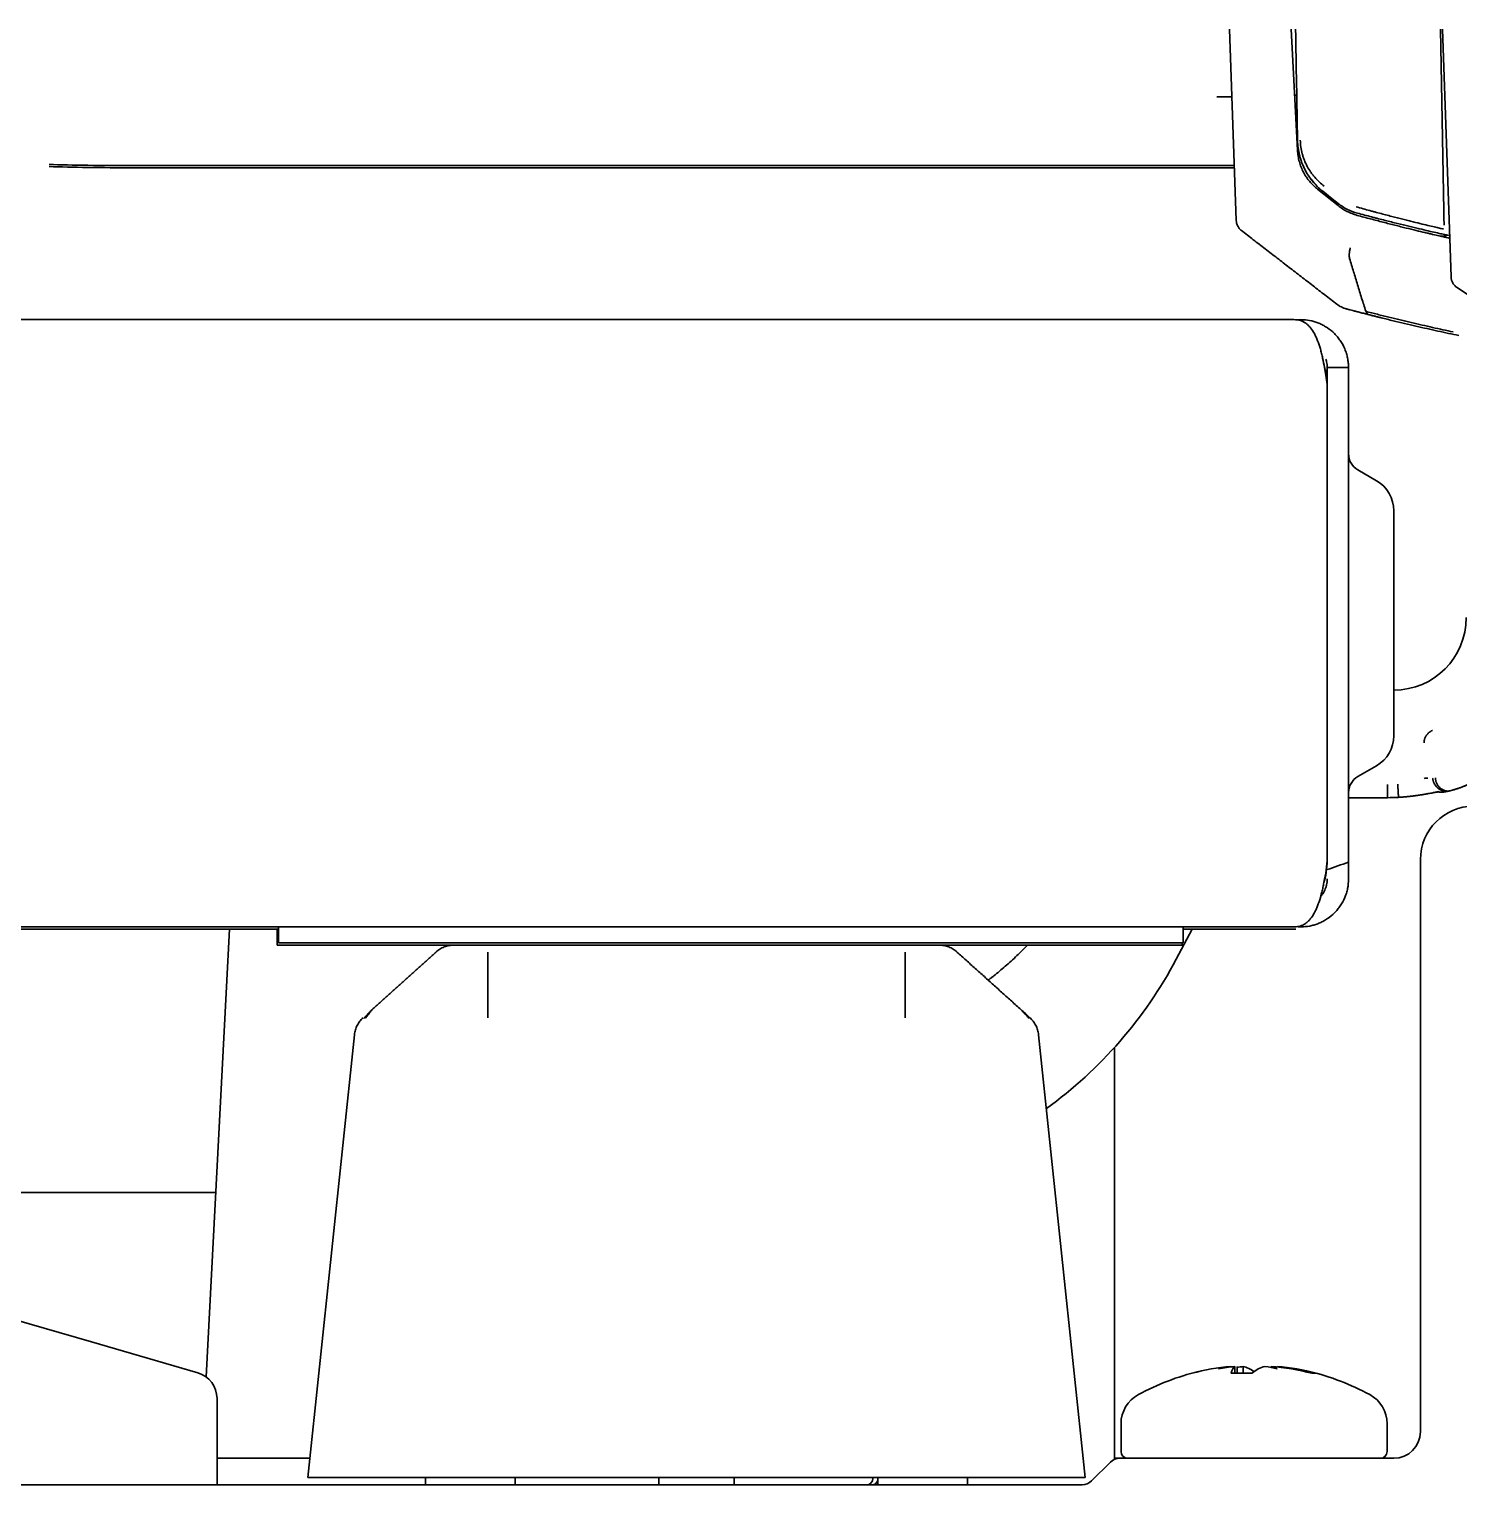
# Model space of a CAD drawing. Header units: inches. Extents: x 786 to 5755, y -850 to 3635.
# Drawn here: x 4152.6 to 4206.3, y -98.1 to -43.4 of the extents above; entities that cross this region are included whole.
import ezdxf

# ---------------------------------------------------------------- set-up
doc = ezdxf.new("R2010")
doc.units = ezdxf.units.IN
doc.layers.add('1', color=7, linetype='Continuous', true_color=0xffffff)
doc.layers.add('4', color=7, linetype='Continuous', true_color=0xffffff)

msp = doc.modelspace()

# ---------------------------------------------------------------- linework, layer by layer
at = {"layer": '1', "color": 7, "linetype": 'Continuous', "lineweight": 35}
for p, q in [((4197.969, -50.577), (4197.718, -43.389)), ((4200.031, -43.389), (4200.27, -47.942)), ((4205.769, -50.216), (4205.65, -43.389)), ((4206.043, -52.701), (4205.718, -43.389)), ((4197.896, -48.518), (4156.547, -48.518)), ((4197.899, -48.599), (4156.547, -48.599)), ((4201.796, -50.02), (4201.02, -49.401)), ((4201.572, -49.76), (4201.219, -49.48)), ((4201.796, -49.938), (4201.572, -49.76)), ((4200.14, -54.306), (3454.899, -54.306)), ((4200.218, -54.309), (4200.14, -54.306)), ((4200.2, -54.313), (4200.3, -54.308)), ((4201.177, -55.592), (4201.177, -55.573)), ((4201.319, -56.218), (4201.39, -56.208)), ((4201.39, -56.738), (4201.39, -56.106)), ((4201.39, -56.106), (4202.19, -56.106)), ((4202.19, -57.013), (4202.19, -56.106)), ((4201.39, -74.415), (4201.39, -56.738)), ((4202.19, -74.689), (4202.19, -57.013)), ((4203.24, -60.358), (4202.54, -59.954)), ((4203.89, -61.484), (4203.89, -69.943)), ((4202.54, -71.473), (4203.24, -71.069)), ((4202.19, -72.267), (4203.658, -72.267)), ((4204.89, -96.089), (4204.89, -74.589)), ((4202.19, -75.406), (4202.19, -75.321)), ((3508.163, -77.121), (4200.206, -77.121)), ((4161.98, -77.724), (4161.98, -77.121)), ((4195.98, -77.121), (4195.98, -77.724)), ((3508.174, -77.206), (4161.978, -77.206)), ((4159.261, -94.029), (4160.142, -77.207)), ((4161.94, -77.809), (4161.94, -77.206)), ((4195.973, -77.206), (4200.206, -77.206)), ((4164.94, -77.809), (4161.94, -77.809)), ((4164.98, -77.724), (4161.98, -77.724)), ((4164.94, -77.809), (4192.94, -77.809)), ((4164.98, -77.724), (4192.98, -77.724)), ((4195.94, -77.809), (4192.94, -77.809)), ((4195.98, -77.724), (4192.98, -77.724)), ((4195.94, -77.724), (4195.94, -77.809)), ((4163.088, -97.809), (4164.836, -81.174)), ((4190.544, -81.174), (4192.292, -97.809)), ((4193.39, -81.656), (4193.39, -92.72)), ((4144.556, -89.693), (4154.954, -92.716)), ((4154.954, -92.716), (4158.954, -93.879)), ((4197.764, -93.658), (4197.764, -93.64)), ((4197.913, -93.888), (4197.913, -93.64)), ((4198.003, -93.886), (4198.003, -93.64)), ((4198.233, -93.885), (4198.233, -93.64)), ((4199.276, -93.679), (4199.276, -93.64)), ((4199.367, -93.648), (4199.367, -93.64)), ((4199.516, -93.662), (4199.516, -93.64)), ((4159.674, -94.839), (4159.674, -98.089)), ((4193.39, -95.934), (4193.39, -97.089)), ((4193.64, -95.795), (4193.64, -96.839)), ((4203.64, -96.839), (4203.64, -95.795)), ((4159.674, -97.089), (4162.947, -97.089)), ((4162.947, -97.089), (4162.948, -97.089)), ((4193.243, -97.235), (4192.536, -97.942)), ((4193.39, -97.089), (4193.597, -97.089)), ((4193.39, -97.134), (4193.39, -97.089)), ((4193.597, -97.089), (4203.89, -97.089)), ((4168.06, -97.809), (4163.088, -97.809)), ((4167.506, -97.809), (4167.506, -98.089)), ((4187.319, -97.809), (4168.06, -97.809)), ((4170.874, -98.088), (4170.874, -97.808)), ((4176.275, -97.809), (4176.275, -98.089)), ((4179.105, -98.089), (4179.105, -97.809)), ((4184.32, -97.809), (4184.319, -97.847)), ((4184.506, -97.808), (4184.506, -98.088)), ((4192.292, -97.809), (4187.319, -97.809)), ((4187.874, -98.089), (4187.874, -97.809)), ((4056.304, -98.089), (4192.183, -98.089))]:
    msp.add_line(p, q, dxfattribs=at)
for centre, radius, start, end in [((4202.35, -47.789), 2, 212.3415, 226.4129), ((4205.7, -50.669), 0.5, 257.1047, 292.2188), ((4202.89, -59.348), 0.7, 180, 240), ((4202.59, -61.484), 1.3, 0, 60), ((4203.89, -65.503), 2.722, 270, 0), ((4202.59, -69.943), 1.3, 300, 0), ((4202.89, -72.08), 0.7, 120, 180), ((4206.89, -74.589), 2, 90, 180), ((4197.39, -74.415), 4, 346.8963, 0), ((4197.39, -74.5), 4, 346.8963, 0), ((4158.674, -94.839), 1, 0, 73.7865), ((4198.64, -102.672), 9.083, 103.2612, 118.6021), ((4198.64, -102.672), 9.083, 61.3979, 76.7388), ((4194.89, -95.795), 1.25, 118.6021, 180), ((4202.39, -95.795), 1.25, 0, 61.3979), ((4203.89, -96.089), 1, 270, 0), ((4193.597, -97.589), 0.5, 90, 135), ((4193.89, -96.839), 0.25, 180, 270), ((4203.39, -96.839), 0.25, 270, 0), ((4184.069, -97.839), 0.25, 270, 358), ((4184.271, -97.839), 0.25, 270, 339.8679), ((4192.183, -97.589), 0.5, 270, 315)]:
    msp.add_arc(centre, radius, start, end, dxfattribs=at)
for centre, major_axis, ratio, start_param, end_param in [((4156.547, -48.361), (4.5, 0), 0.034921, 3.926991, 4.712389), ((4156.547, -48.442), (4.5, 0), 0.034921, 3.926991, 4.712389), ((4205.721, -71.556), (-0.005, -0.5), 0.990267, 6.282644, 6.603447), ((4198.427, -102.672), (0, -9.059), 0.947542, 3.218948, 3.391172), ((4198.759, -102.672), (0, 9.077), 0.933147, 0.100106, 0.173279), ((4198.404, -102.672), (0, -9.077), 0.706253, 3.241699, 3.314872), ((4197.977, -102.672), (0, -9.059), 0.090997, 3.218948, 3.391172), ((4198.164, -102.672), (0, -8.787), 0.978398, 3.096057, 3.187129), ((4198.875, -102.672), (0, 9.077), 0.70796, 0.100106, 0.136032), ((4198.009, -102.672), (0, -9.059), 0.319632, 2.921886, 3.064238), ((4199.271, -102.672), (0, 9.059), 0.319632, 0.077355, 0.249579), ((4198.405, -102.672), (0, -9.077), 0.70796, 2.968314, 3.041486), ((4198.579, -102.672), (0, -9.059), 0.995851, 2.892014, 3.064238), ((4198.95, -102.672), (0, 9.077), 0.359495, 6.109906, 6.183079), ((4198.853, -102.672), (0, 9.059), 0.947542, 6.033606, 6.20583), ((4200.89, -102.672), (0, 8.787), 0.206731, 6.237649, 6.328721)]:
    msp.add_ellipse(centre, major_axis=major_axis, ratio=ratio, start_param=start_param, end_param=end_param, dxfattribs=at)
for points, degree in [([(4200.273, -47.565), (4200.249, -46.173), (4200.224, -44.781), (4200.2, -43.389)], 3), ([(4202.131, -50.236), (4202.071, -50.205), (4201.956, -50.139), (4201.848, -50.061), (4201.796, -50.02)], 3), ([(4205.517, -50.847), (4205.581, -50.862), (4205.687, -50.887), (4205.745, -50.901), (4205.763, -50.905)], 3), ([(4198.163, -50.955), (4201.751, -53.725)], 1), ([(4202.834, -53.99), (4202.228, -52.007)], 1), ([(4209.892, -55.472), (4206.269, -53.102)], 1), ([(4200.3, -54.308), (4200.367, -54.305), (4200.434, -54.305), (4200.501, -54.309)], 3), ([(4201.39, -56.738), (4201.39, -56.645), (4201.39, -56.551), (4201.39, -56.457)], 3), ([(4205.507, -72.052), (4205.612, -72.055), (4205.717, -72.056)], 2), ([(4201.39, -74.97), (4201.656, -74.876), (4201.923, -74.783), (4202.19, -74.689)], 3), ([(4200.501, -77.118), (4200.434, -77.122), (4200.367, -77.123), (4200.3, -77.119)], 3), ([(4165.504, -80.227), (4167.903, -78.067)], 1), ([(4169.849, -80.535), (4169.849, -78.067)], 1), ([(4185.531, -78.067), (4185.531, -80.535)], 1), ([(4187.477, -78.067), (4190.218, -80.535)], 1), ([(4165.504, -80.227), (4165.19, -80.559)], 1), ([(4165.504, -80.227), (4165.251, -80.557)], 1), ([(4190.19, -80.559), (4189.876, -80.227)], 1)]:
    msp.add_open_spline(points, degree=degree, dxfattribs=at)
for points, knots in [([(4201.219, -49.48), (4201.147, -49.423), (4201.08, -49.363), (4200.951, -49.236), (4200.891, -49.169), (4200.805, -49.064), (4200.777, -49.028), (4200.737, -48.973), (4200.724, -48.954), (4200.698, -48.916), (4200.686, -48.897), (4200.624, -48.802), (4200.578, -48.723), (4200.497, -48.559), (4200.46, -48.475), (4200.42, -48.366), (4200.412, -48.344), (4200.397, -48.3), (4200.39, -48.278), (4200.369, -48.211), (4200.357, -48.166), (4200.323, -48.03), (4200.306, -47.939), (4200.282, -47.754), (4200.275, -47.66), (4200.273, -47.565)], [0, 0, 0, 0, 0.125, 0.125, 0.25, 0.25, 0.3125, 0.3125, 0.34375, 0.34375, 0.375, 0.375, 0.5, 0.5, 0.625, 0.625, 0.65625, 0.65625, 0.6875, 0.6875, 0.75, 0.75, 0.875, 0.875, 1, 1, 1, 1]), ([(4200.377, -47.565), (4200.379, -47.652), (4200.386, -47.739), (4200.409, -47.908), (4200.426, -47.992), (4200.459, -48.116), (4200.472, -48.157), (4200.492, -48.217), (4200.499, -48.238), (4200.513, -48.278), (4200.521, -48.298), (4200.56, -48.396), (4200.595, -48.472), (4200.674, -48.618), (4200.718, -48.689), (4200.788, -48.791), (4200.813, -48.825), (4200.864, -48.89), (4200.89, -48.922), (4200.971, -49.015), (4201.028, -49.074), (4201.148, -49.186), (4201.211, -49.238), (4201.278, -49.288)], [0, 0, 0, 0, 0.125, 0.125, 0.25, 0.25, 0.3125, 0.3125, 0.34375, 0.34375, 0.375, 0.375, 0.5, 0.5, 0.625, 0.625, 0.6875, 0.6875, 0.75, 0.75, 0.875, 0.875, 1, 1, 1, 1]), ([(4201.02, -49.401), (4200.967, -49.358), (4200.916, -49.313), (4200.819, -49.218), (4200.773, -49.168), (4200.685, -49.063), (4200.644, -49.008), (4200.586, -48.921), (4200.567, -48.891), (4200.531, -48.831), (4200.514, -48.8), (4200.465, -48.707), (4200.435, -48.643), (4200.383, -48.512), (4200.36, -48.444), (4200.331, -48.34), (4200.322, -48.305), (4200.306, -48.233), (4200.3, -48.197), (4200.282, -48.089), (4200.274, -48.016), (4200.27, -47.942)], [0, 0, 0, 0, 0.125, 0.125, 0.25, 0.25, 0.375, 0.375, 0.4375, 0.4375, 0.5, 0.5, 0.625, 0.625, 0.75, 0.75, 0.8125, 0.8125, 0.875, 0.875, 1, 1, 1, 1]), ([(4202.52, -50.302), (4202.391, -50.268), (4202.266, -50.221), (4202.084, -50.13), (4202.025, -50.096), (4201.937, -50.041), (4201.909, -50.021), (4201.852, -49.981), (4201.824, -49.96), (4201.796, -49.938)], [0, 0, 0, 0, 0.5, 0.5, 0.75, 0.75, 0.875, 0.875, 1, 1, 1, 1]), ([(4202.517, -50.386), (4202.451, -50.368), (4202.386, -50.346), (4202.257, -50.297), (4202.193, -50.268), (4202.131, -50.236)], [0, 0, 0, 0, 0.5, 0.5, 1, 1, 1, 1]), ([(4202.475, -50.065), (4202.65, -50.115), (4202.821, -50.162), (4203.03, -50.219), (4203.071, -50.23), (4203.154, -50.252), (4203.194, -50.263), (4203.316, -50.296), (4203.395, -50.317), (4203.628, -50.379), (4203.927, -50.457), (4204.201, -50.526), (4204.396, -50.576), (4204.46, -50.592), (4204.553, -50.615), (4204.584, -50.622), (4204.644, -50.637), (4204.674, -50.645), (4204.819, -50.68), (4205.034, -50.733), (4205.215, -50.776), (4205.379, -50.815), (4205.452, -50.832), (4205.517, -50.847)], [0, 0, 0, 0, 0.125, 0.125, 0.15625, 0.15625, 0.1875, 0.1875, 0.25, 0.25, 0.375, 0.5, 0.5, 0.5625, 0.5625, 0.59375, 0.59375, 0.625, 0.625, 0.75, 0.875, 0.875, 1, 1, 1, 1]), ([(4205.699, -51.087), (4205.632, -51.072), (4205.555, -51.054), (4205.383, -51.015), (4205.194, -50.972), (4204.969, -50.919), (4204.818, -50.884), (4204.787, -50.876), (4204.724, -50.861), (4204.692, -50.854), (4204.595, -50.83), (4204.528, -50.814), (4204.323, -50.765), (4204.18, -50.73), (4203.881, -50.656), (4203.725, -50.617), (4203.482, -50.555), (4203.399, -50.534), (4203.272, -50.501), (4203.229, -50.49), (4203.143, -50.468), (4203.1, -50.456), (4202.882, -50.399), (4202.703, -50.352), (4202.52, -50.302)], [0, 0, 0, 0, 0.125, 0.125, 0.25, 0.375, 0.375, 0.40625, 0.40625, 0.4375, 0.4375, 0.5, 0.5, 0.625, 0.625, 0.75, 0.75, 0.8125, 0.8125, 0.84375, 0.84375, 0.875, 0.875, 1, 1, 1, 1]), ([(4205.779, -50.752), (4205.778, -50.736), (4205.778, -50.719), (4205.778, -50.691), (4205.777, -50.682), (4205.777, -50.663), (4205.777, -50.653), (4205.776, -50.603), (4205.775, -50.56), (4205.774, -50.503), (4205.774, -50.491), (4205.774, -50.467), (4205.774, -50.455), (4205.773, -50.419), (4205.772, -50.395), (4205.771, -50.32), (4205.77, -50.269), (4205.769, -50.216)], [0, 0, 0, 0, 0.125, 0.125, 0.1875, 0.1875, 0.25, 0.25, 0.5, 0.5, 0.5625, 0.5625, 0.625, 0.625, 0.75, 0.75, 1, 1, 1, 1]), ([(4198.163, -50.955), (4198.134, -50.932), (4198.107, -50.907), (4198.061, -50.851), (4198.04, -50.82), (4198.007, -50.755), (4197.994, -50.72), (4197.975, -50.65), (4197.97, -50.613), (4197.969, -50.577)], [0, 0, 0, 0, 0.25, 0.25, 0.5, 0.5, 0.75, 0.75, 1, 1, 1, 1]), ([(4202.517, -50.386), (4202.687, -50.432), (4203.018, -50.521), (4203.333, -50.604), (4203.641, -50.683), (4203.79, -50.722), (4203.971, -50.767), (4204.007, -50.776), (4204.078, -50.794), (4204.184, -50.821), (4204.286, -50.846), (4204.484, -50.895), (4204.609, -50.925), (4204.845, -50.982), (4204.956, -51.009), (4205.113, -51.046), (4205.163, -51.057), (4205.236, -51.074), (4205.259, -51.08), (4205.306, -51.091), (4205.328, -51.096), (4205.439, -51.122), (4205.518, -51.14), (4205.588, -51.156)], [0, 0, 0, 0, 0.125, 0.25, 0.25, 0.375, 0.375, 0.40625, 0.40625, 0.4375, 0.5, 0.5, 0.625, 0.625, 0.75, 0.75, 0.8125, 0.8125, 0.84375, 0.84375, 0.875, 0.875, 1, 1, 1, 1]), ([(4205.588, -51.156), (4205.654, -51.171), (4205.712, -51.184), (4205.812, -51.207), (4205.854, -51.216), (4205.923, -51.232), (4205.974, -51.243), (4205.992, -51.247), (4205.992, -51.247)], [0, 0, 0, 0, 0.25, 0.25, 0.5, 0.5, 0.75, 1, 1, 1, 1]), ([(4205.958, -51.144), (4205.939, -51.14), (4205.909, -51.133), (4205.822, -51.114), (4205.767, -51.102), (4205.699, -51.087)], [0, 0, 0, 0, 0.5, 0.5, 1, 1, 1, 1]), ([(4202.228, -52.007), (4202.222, -51.987), (4202.219, -51.962), (4202.215, -51.906), (4202.215, -51.874), (4202.219, -51.804), (4202.223, -51.767), (4202.235, -51.689), (4202.242, -51.649), (4202.252, -51.608)], [0, 0, 0, 0, 0.25, 0.25, 0.5, 0.5, 0.75, 0.75, 1, 1, 1, 1]), ([(4206.269, -53.102), (4206.236, -53.08), (4206.205, -53.055), (4206.15, -52.996), (4206.127, -52.964), (4206.087, -52.895), (4206.072, -52.857), (4206.05, -52.781), (4206.044, -52.741), (4206.043, -52.701)], [0, 0, 0, 0, 0.25, 0.25, 0.5, 0.5, 0.75, 0.75, 1, 1, 1, 1]), ([(4202.106, -53.9), (4202.041, -53.883), (4201.979, -53.859), (4201.86, -53.8), (4201.803, -53.765), (4201.751, -53.724)], [0, 0, 0, 0, 0.5, 0.5, 1, 1, 1, 1]), ([(4202.965, -54.123), (4202.934, -54.115), (4202.904, -54.107), (4202.845, -54.092), (4202.816, -54.085), (4202.731, -54.063), (4202.676, -54.049), (4202.599, -54.029), (4202.574, -54.023), (4202.538, -54.013), (4202.526, -54.01), (4202.502, -54.004), (4202.491, -54.001), (4202.457, -53.992), (4202.435, -53.987), (4202.394, -53.976), (4202.374, -53.971), (4202.318, -53.956), (4202.285, -53.947), (4202.248, -53.937), (4202.241, -53.936), (4202.227, -53.932), (4202.221, -53.93), (4202.202, -53.925), (4202.19, -53.922), (4202.17, -53.917), (4202.16, -53.914), (4202.148, -53.911), (4202.144, -53.91), (4202.137, -53.908), (4202.134, -53.907), (4202.127, -53.905), (4202.125, -53.905), (4202.119, -53.903), (4202.117, -53.903), (4202.111, -53.901), (4202.108, -53.9), (4202.106, -53.9)], [0, 0, 0, 0, 0.0625, 0.0625, 0.125, 0.125, 0.25, 0.25, 0.3125, 0.3125, 0.34375, 0.34375, 0.375, 0.375, 0.4375, 0.4375, 0.5, 0.5, 0.625, 0.625, 0.65625, 0.65625, 0.6875, 0.6875, 0.75, 0.75, 0.8125, 0.8125, 0.84375, 0.84375, 0.875, 0.875, 0.90625, 0.90625, 0.9375, 0.9375, 1, 1, 1, 1]), ([(4202.965, -54.123), (4202.958, -54.121), (4202.951, -54.119), (4202.938, -54.114), (4202.932, -54.11), (4202.913, -54.099), (4202.901, -54.09), (4202.868, -54.056), (4202.849, -54.027), (4202.834, -53.99)], [0, 0, 0, 0, 0.125, 0.125, 0.25, 0.25, 0.5, 0.5, 1, 1, 1, 1]), ([(4202.834, -53.992), (4202.871, -54.001), (4202.908, -54.011), (4202.981, -54.03), (4203.018, -54.039), (4203.092, -54.058), (4203.128, -54.067), (4203.201, -54.086), (4203.238, -54.095), (4203.347, -54.123), (4203.42, -54.141), (4203.564, -54.177), (4203.636, -54.195), (4203.851, -54.247), (4203.992, -54.282), (4204.202, -54.332), (4204.271, -54.349), (4204.41, -54.382), (4204.479, -54.398), (4204.821, -54.478), (4205.088, -54.539), (4205.611, -54.656), (4205.866, -54.712), (4206.115, -54.765)], [0, 0, 0, 0, 0.03125, 0.03125, 0.0625, 0.0625, 0.09375, 0.09375, 0.125, 0.125, 0.1875, 0.1875, 0.25, 0.25, 0.375, 0.375, 0.4375, 0.4375, 0.5, 0.5, 0.75, 0.75, 1, 1, 1, 1]), ([(4206.335, -54.902), (4206.079, -54.849), (4205.817, -54.793), (4205.28, -54.675), (4205.005, -54.613), (4204.583, -54.516), (4204.441, -54.483), (4204.154, -54.415), (4204.008, -54.381), (4203.788, -54.328), (4203.714, -54.31), (4203.566, -54.273), (4203.492, -54.255), (4203.379, -54.227), (4203.342, -54.218), (4203.267, -54.199), (4203.229, -54.19), (4203.154, -54.171), (4203.116, -54.161), (4203.04, -54.142), (4203.002, -54.133), (4202.965, -54.123)], [0, 0, 0, 0, 0.25, 0.25, 0.5, 0.5, 0.625, 0.625, 0.75, 0.75, 0.8125, 0.8125, 0.875, 0.875, 0.90625, 0.90625, 0.9375, 0.9375, 0.96875, 0.96875, 1, 1, 1, 1]), ([(4201.286, -56.106), (4201.266, -55.984), (4201.243, -55.864), (4201.204, -55.689), (4201.191, -55.631), (4201.169, -55.546), (4201.162, -55.517), (4201.147, -55.461), (4201.139, -55.433), (4201.099, -55.297), (4201.065, -55.194), (4201.018, -55.073), (4201.008, -55.049), (4200.988, -55.003), (4200.978, -54.98), (4200.947, -54.913), (4200.926, -54.87), (4200.861, -54.75), (4200.814, -54.678), (4200.75, -54.599), (4200.738, -54.584), (4200.711, -54.555), (4200.672, -54.513), (4200.63, -54.477), (4200.574, -54.434), (4200.545, -54.415), (4200.499, -54.39), (4200.484, -54.382), (4200.453, -54.367), (4200.437, -54.361), (4200.357, -54.33), (4200.29, -54.316), (4200.218, -54.309)], [0, 0, 0, 0, 0.125, 0.125, 0.1875, 0.1875, 0.21875, 0.21875, 0.25, 0.25, 0.375, 0.375, 0.40625, 0.40625, 0.4375, 0.4375, 0.5, 0.5, 0.625, 0.625, 0.65625, 0.65625, 0.6875, 0.75, 0.75, 0.8125, 0.8125, 0.84375, 0.84375, 0.875, 0.875, 1, 1, 1, 1]), ([(4200.501, -54.309), (4200.601, -54.316), (4200.703, -54.33), (4200.906, -54.378), (4201.007, -54.411), (4201.132, -54.466), (4201.157, -54.477), (4201.207, -54.502), (4201.28, -54.54), (4201.351, -54.583), (4201.489, -54.676), (4201.576, -54.747), (4201.678, -54.848), (4201.698, -54.869), (4201.737, -54.912), (4201.794, -54.978), (4201.847, -55.047), (4201.945, -55.191), (4202.001, -55.294), (4202.059, -55.432), (4202.07, -55.46), (4202.091, -55.516), (4202.1, -55.544), (4202.127, -55.63), (4202.156, -55.745), (4202.174, -55.864), (4202.184, -55.954), (4202.186, -55.984), (4202.189, -56.045), (4202.19, -56.075), (4202.19, -56.106)], [0, 0, 0, 0, 0.125, 0.125, 0.25, 0.25, 0.28125, 0.28125, 0.3125, 0.375, 0.375, 0.5, 0.5, 0.53125, 0.53125, 0.5625, 0.625, 0.625, 0.75, 0.75, 0.78125, 0.78125, 0.8125, 0.8125, 0.875, 0.9375, 0.9375, 0.96875, 0.96875, 1, 1, 1, 1]), ([(4201.39, -56.106), (4201.39, -56.031), (4201.381, -55.957), (4201.361, -55.868), (4201.357, -55.851), (4201.347, -55.818), (4201.343, -55.802), (4201.338, -55.787)], [0, 0, 0, 0, 0.67906, 0.67906, 0.848824, 0.848824, 1, 1, 1, 1]), ([(4201.39, -56.457), (4201.371, -56.394), (4201.353, -56.332), (4201.318, -56.214), (4201.302, -56.16), (4201.286, -56.106)], [0, 0, 0, 0, 0.537041, 0.537041, 1, 1, 1, 1]), ([(4201.286, -56.106), (4201.302, -56.204), (4201.318, -56.301), (4201.353, -56.512), (4201.371, -56.625), (4201.39, -56.738)], [0, 0, 0, 0, 0.462959, 0.462959, 1, 1, 1, 1]), ([(4204.066, -72.253), (4204.263, -72.24), (4204.646, -72.208), (4205.131, -72.128), (4205.413, -72.073), (4205.523, -72.054), (4205.546, -72.051), (4205.546, -72.051)], [0, 0, 0, 0, 0.277, 0.577054, 0.802968, 0.923083, 1, 1, 1, 1]), ([(4206.819, -71.714), (4206.801, -71.721), (4206.784, -71.729), (4206.746, -71.746), (4206.725, -71.755), (4206.622, -71.8), (4206.542, -71.832), (4206.429, -71.875), (4206.392, -71.889), (4206.338, -71.907), (4206.321, -71.914), (4206.286, -71.925), (4206.269, -71.931), (4206.187, -71.958), (4206.128, -71.975), (4206.066, -71.992), (4206.056, -71.995), (4206.047, -71.997)], [0, 0, 0, 0, 0.056558, 0.056558, 0.12503, 0.12503, 0.398918, 0.398918, 0.535862, 0.535862, 0.604334, 0.604334, 0.672806, 0.672806, 0.946695, 0.946695, 1, 1, 1, 1]), ([(4202.19, -75.321), (4202.19, -75.224), (4202.19, -75.126), (4202.19, -74.915), (4202.19, -74.802), (4202.19, -74.689)], [0, 0, 0, 0, 0.462959, 0.462959, 1, 1, 1, 1]), ([(4200.218, -77.118), (4200.29, -77.112), (4200.357, -77.097), (4200.484, -77.049), (4200.544, -77.016), (4200.615, -76.961), (4200.63, -76.95), (4200.657, -76.926), (4200.698, -76.888), (4200.737, -76.844), (4200.812, -76.751), (4200.859, -76.68), (4200.914, -76.579), (4200.925, -76.558), (4200.947, -76.515), (4200.978, -76.45), (4201.008, -76.38), (4201.064, -76.236), (4201.099, -76.133), (4201.139, -75.996), (4201.146, -75.968), (4201.162, -75.911), (4201.169, -75.883), (4201.191, -75.798), (4201.218, -75.682), (4201.242, -75.564), (4201.259, -75.474), (4201.265, -75.443), (4201.275, -75.382), (4201.281, -75.352), (4201.286, -75.321)], [0, 0, 0, 0, 0.125, 0.125, 0.25, 0.25, 0.28125, 0.28125, 0.3125, 0.375, 0.375, 0.5, 0.5, 0.53125, 0.53125, 0.5625, 0.625, 0.625, 0.75, 0.75, 0.78125, 0.78125, 0.8125, 0.8125, 0.875, 0.9375, 0.9375, 0.96875, 0.96875, 1, 1, 1, 1]), ([(4202.19, -75.321), (4202.19, -75.444), (4202.178, -75.563), (4202.142, -75.738), (4202.127, -75.796), (4202.101, -75.882), (4202.091, -75.91), (4202.071, -75.966), (4202.06, -75.994), (4202.002, -76.131), (4201.946, -76.233), (4201.864, -76.354), (4201.847, -76.378), (4201.812, -76.425), (4201.794, -76.448), (4201.739, -76.515), (4201.7, -76.557), (4201.579, -76.678), (4201.491, -76.749), (4201.375, -76.828), (4201.351, -76.843), (4201.304, -76.872), (4201.232, -76.914), (4201.158, -76.95), (4201.059, -76.993), (4201.009, -77.012), (4200.933, -77.038), (4200.908, -77.045), (4200.857, -77.06), (4200.831, -77.067), (4200.703, -77.097), (4200.601, -77.112), (4200.501, -77.118)], [0, 0, 0, 0, 0.125, 0.125, 0.1875, 0.1875, 0.21875, 0.21875, 0.25, 0.25, 0.375, 0.375, 0.40625, 0.40625, 0.4375, 0.4375, 0.5, 0.5, 0.625, 0.625, 0.65625, 0.65625, 0.6875, 0.75, 0.75, 0.8125, 0.8125, 0.84375, 0.84375, 0.875, 0.875, 1, 1, 1, 1]), ([(4201.143, -75.979), (4201.149, -75.973), (4201.154, -75.966), (4201.17, -75.947), (4201.181, -75.934), (4201.231, -75.867), (4201.266, -75.808), (4201.31, -75.714), (4201.324, -75.681), (4201.341, -75.63), (4201.347, -75.613), (4201.357, -75.578), (4201.361, -75.56), (4201.381, -75.471), (4201.39, -75.397), (4201.39, -75.321)], [0, 0, 0, 0, 0.037679, 0.037679, 0.111703, 0.111703, 0.407802, 0.407802, 0.555852, 0.555852, 0.629876, 0.629876, 0.703901, 0.703901, 1, 1, 1, 1]), ([(4168.567, -77.809), (4168.506, -77.809), (4168.445, -77.814), (4168.326, -77.837), (4168.267, -77.854), (4168.153, -77.898), (4168.098, -77.926), (4167.995, -77.99), (4167.946, -78.027), (4167.901, -78.069)], [0, 0, 0, 0, 0.25, 0.25, 0.5, 0.5, 0.75, 0.75, 1, 1, 1, 1]), ([(4187.479, -78.069), (4187.434, -78.027), (4187.385, -77.99), (4187.281, -77.926), (4187.227, -77.898), (4187.113, -77.854), (4187.054, -77.837), (4186.934, -77.814), (4186.874, -77.809), (4186.813, -77.809)], [0, 0, 0, 0, 0.25, 0.25, 0.5, 0.5, 0.75, 0.75, 1, 1, 1, 1]), ([(4165.162, -80.535), (4165.116, -80.576), (4165.074, -80.621), (4165, -80.718), (4164.967, -80.77), (4164.912, -80.879), (4164.889, -80.936), (4164.854, -81.053), (4164.842, -81.113), (4164.836, -81.174)], [0, 0, 0, 0, 0.25, 0.25, 0.5, 0.5, 0.75, 0.75, 1, 1, 1, 1]), ([(4190.543, -81.174), (4190.537, -81.113), (4190.525, -81.053), (4190.49, -80.936), (4190.468, -80.879), (4190.412, -80.77), (4190.379, -80.718), (4190.305, -80.621), (4190.263, -80.576), (4190.218, -80.535)], [0, 0, 0, 0, 0.25, 0.25, 0.5, 0.5, 0.75, 0.75, 1, 1, 1, 1]), ([(4193.39, -92.72), (4193.39, -92.74), (4193.39, -92.783), (4193.39, -92.852), (4193.39, -92.93), (4193.39, -93.018), (4193.39, -93.114), (4193.39, -93.22), (4193.39, -93.335), (4193.39, -93.459), (4193.39, -93.628), (4193.39, -93.829), (4193.39, -94.052), (4193.39, -94.25), (4193.39, -94.435), (4193.39, -94.62), (4193.39, -94.813), (4193.39, -95.016), (4193.39, -95.184), (4193.39, -95.314), (4193.39, -95.403), (4193.39, -95.485), (4193.39, -95.56), (4193.39, -95.628), (4193.39, -95.69), (4193.39, -95.745), (4193.39, -95.794), (4193.39, -95.837), (4193.39, -95.875), (4193.39, -95.906), (4193.39, -95.926), (4193.39, -95.934)], [0, 0, 0, 0, 0.017064, 0.036815, 0.059249, 0.084363, 0.112153, 0.142615, 0.175746, 0.211544, 0.250008, 0.322378, 0.388152, 0.447354, 0.499999, 0.556664, 0.617207, 0.681643, 0.74999, 0.781924, 0.811845, 0.839752, 0.865644, 0.88952, 0.911376, 0.931212, 0.949025, 0.964812, 0.978572, 0.990302, 1, 1, 1, 1]), ([(4162.948, -97.089), (4162.974, -97.089), (4163, -97.089), (4163.055, -97.089), (4163.083, -97.089), (4163.128, -97.089), (4163.145, -97.089), (4163.162, -97.089)], [0, 0, 0, 0, 0.384865, 0.384865, 0.76973, 0.76973, 1, 1, 1, 1])]:
    msp.add_open_spline(points, degree=3, knots=knots, dxfattribs=at)
at = {"layer": '4', "color": 7, "linetype": 'Continuous', "lineweight": 35}
for p, q in [((4200.162, -45.874), (4200.244, -45.872)), ((4197.896, -48.518), (4156.547, -48.518)), ((4197.899, -48.599), (4156.547, -48.599)), ((4203.658, -71.767), (4203.658, -72.267)), ((4202.189, -72.267), (4203.658, -72.267)), ((4195.718, -78.34), (4196.32, -77.206)), ((4195.718, -78.34), (4195.717, -78.339)), ((4054.951, -87.099), (4159.624, -87.099))]:
    msp.add_line(p, q, dxfattribs=at)
msp.add_arc((4181.14, -70.589), 16.509, 305.9639, 332, dxfattribs=at)
for centre, major_axis, ratio, start_param, end_param in [((4197.225, -45.835), (2.75, 0), 0.034921, 4.720196, 4.925374), ((4156.547, -48.361), (4.5, 0), 0.034921, 3.926991, 4.712389), ((4156.547, -48.442), (4.5, 0), 0.034921, 3.926991, 4.712389), ((4205.173, -115.733), (-0.001, -44.201), 0.139173, 3.141738, 3.165424), ((4203.65, -65.263), (-4.955, 4.955), 0.998956, 2.356725, 2.41503)]:
    msp.add_ellipse(centre, major_axis=major_axis, ratio=ratio, start_param=start_param, end_param=end_param, dxfattribs=at)
for points, weights in [([(4205.027, -70.208), (4205.027, -69.862), (4205.348, -69.74)], [1, 0.821887132826, 1]), ([(4205.451, -71.521), (4205.464, -71.758), (4205.807, -72.057), (4206.009, -72.007)], [1, 0.814416256561, 0.814416256561, 1])]:
    msp.add_rational_spline(points, weights, degree=2, dxfattribs=at)
for points, knots in [([(4205.873, -72.032), (4205.869, -72.032), (4205.863, -72.032), (4205.852, -72.032), (4205.842, -72.031), (4205.831, -72.03), (4205.82, -72.029), (4205.808, -72.028), (4205.797, -72.026), (4205.785, -72.024), (4205.773, -72.021), (4205.76, -72.019), (4205.748, -72.015), (4205.735, -72.012), (4205.722, -72.008), (4205.709, -72.003), (4205.696, -71.998), (4205.683, -71.992), (4205.669, -71.986), (4205.656, -71.98), (4205.642, -71.973), (4205.629, -71.965), (4205.615, -71.957), (4205.602, -71.949), (4205.588, -71.939), (4205.575, -71.929), (4205.561, -71.919), (4205.548, -71.908), (4205.535, -71.897), (4205.52, -71.882), (4205.499, -71.862), (4205.47, -71.829), (4205.436, -71.782), (4205.409, -71.735), (4205.391, -71.695), (4205.381, -71.668), (4205.372, -71.642), (4205.365, -71.618), (4205.359, -71.594), (4205.355, -71.572), (4205.352, -71.552), (4205.35, -71.539), (4205.349, -71.532)], [0, 0, 0, 0, 0.013457, 0.027229, 0.04132, 0.055732, 0.070471, 0.085537, 0.100934, 0.116664, 0.132728, 0.149128, 0.165864, 0.182938, 0.200348, 0.218095, 0.236176, 0.25459, 0.273334, 0.292404, 0.311797, 0.331508, 0.351532, 0.371861, 0.392489, 0.413408, 0.434609, 0.456082, 0.477818, 0.499804, 0.533976, 0.587435, 0.659742, 0.749819, 0.787957, 0.824081, 0.858204, 0.890353, 0.920563, 0.948875, 0.975338, 1, 1, 1, 1]), ([(4207.469, -71.365), (4207.462, -71.37), (4207.449, -71.378), (4207.428, -71.39), (4207.408, -71.403), (4207.387, -71.415), (4207.367, -71.427), (4207.346, -71.439), (4207.326, -71.451), (4207.305, -71.463), (4207.285, -71.475), (4207.264, -71.486), (4207.243, -71.498), (4207.223, -71.509), (4207.202, -71.521), (4207.181, -71.532), (4207.161, -71.543), (4207.14, -71.554), (4207.119, -71.565), (4207.099, -71.576), (4207.078, -71.587), (4207.031, -71.611), (4206.958, -71.648), (4206.857, -71.696), (4206.757, -71.742), (4206.652, -71.787), (4206.549, -71.829), (4206.452, -71.866), (4206.37, -71.896), (4206.304, -71.919), (4206.248, -71.938), (4206.201, -71.953), (4206.159, -71.966), (4206.121, -71.977), (4206.087, -71.986), (4206.058, -71.994), (4206.032, -72.001), (4206.016, -72.005), (4206.009, -72.007)], [0, 0, 0, 0, 0.012843, 0.025691, 0.038543, 0.051398, 0.064255, 0.077113, 0.089972, 0.10283, 0.115688, 0.128543, 0.141396, 0.154245, 0.16709, 0.179931, 0.192702, 0.205471, 0.218249, 0.231037, 0.243833, 0.256636, 0.318231, 0.380821, 0.44426, 0.508489, 0.582121, 0.647954, 0.705782, 0.755544, 0.795255, 0.832474, 0.867113, 0.899107, 0.928411, 0.954998, 0.978855, 1, 1, 1, 1]), ([(4205.598, -72.038), (4205.598, -72.038), (4205.597, -72.038), (4205.595, -72.039), (4205.592, -72.039), (4205.589, -72.04), (4205.586, -72.04), (4205.583, -72.041), (4205.579, -72.041), (4205.575, -72.042), (4205.571, -72.043), (4205.566, -72.044), (4205.56, -72.044), (4205.554, -72.045), (4205.548, -72.047), (4205.541, -72.048), (4205.534, -72.049), (4205.526, -72.051), (4205.518, -72.052), (4205.509, -72.054), (4205.499, -72.056), (4205.489, -72.058), (4205.478, -72.06), (4205.466, -72.062), (4205.454, -72.064), (4205.429, -72.069), (4205.385, -72.078), (4205.31, -72.092), (4205.212, -72.111), (4205.127, -72.126), (4205.07, -72.136), (4205.05, -72.139), (4205.03, -72.143), (4205.009, -72.146), (4204.987, -72.15), (4204.965, -72.153), (4204.943, -72.157), (4204.919, -72.161), (4204.895, -72.165), (4204.871, -72.168), (4204.846, -72.172), (4204.82, -72.176), (4204.794, -72.18), (4204.767, -72.184), (4204.74, -72.188), (4204.712, -72.191), (4204.683, -72.195), (4204.654, -72.199), (4204.624, -72.203), (4204.594, -72.207), (4204.562, -72.21), (4204.531, -72.214), (4204.498, -72.218), (4204.465, -72.221), (4204.432, -72.225), (4204.398, -72.228), (4204.363, -72.232), (4204.328, -72.235), (4204.292, -72.238), (4204.256, -72.241), (4204.219, -72.244), (4204.181, -72.247), (4204.143, -72.249), (4204.105, -72.252), (4204.079, -72.253), (4204.066, -72.254)], [0, 0, 0, 0, 0.008059, 0.016318, 0.024779, 0.033441, 0.042304, 0.05137, 0.060637, 0.070105, 0.079774, 0.089644, 0.099714, 0.109984, 0.120453, 0.13112, 0.141984, 0.153044, 0.164299, 0.175748, 0.187397, 0.199263, 0.211346, 0.223646, 0.236166, 0.248908, 0.295996, 0.35331, 0.420679, 0.498123, 0.509294, 0.520655, 0.532203, 0.543939, 0.555862, 0.567969, 0.58026, 0.592733, 0.605386, 0.618218, 0.631226, 0.644408, 0.657762, 0.671284, 0.684975, 0.69886, 0.712948, 0.727238, 0.741728, 0.756417, 0.771303, 0.786384, 0.801658, 0.817122, 0.832774, 0.84861, 0.864626, 0.880821, 0.897189, 0.913727, 0.930451, 0.947544, 0.964836, 0.982323, 1, 1, 1, 1]), ([(4205.664, -71.984), (4205.687, -71.994), (4205.736, -72.011), (4205.844, -72.035), (4205.924, -72.029), (4205.978, -72.015)], [0, 0, 0, 0, 0.230177, 0.481031, 1, 1, 1, 1]), ([(4205.873, -72.032), (4205.87, -72.032), (4205.864, -72.032), (4205.855, -72.032), (4205.847, -72.032), (4205.838, -72.032), (4205.83, -72.032), (4205.823, -72.032), (4205.815, -72.032), (4205.808, -72.032), (4205.801, -72.032), (4205.794, -72.032), (4205.788, -72.032), (4205.781, -72.032), (4205.775, -72.032), (4205.769, -72.032), (4205.764, -72.032), (4205.758, -72.032), (4205.753, -72.032), (4205.748, -72.032), (4205.744, -72.032), (4205.739, -72.032), (4205.735, -72.032), (4205.731, -72.032), (4205.728, -72.032), (4205.724, -72.032), (4205.721, -72.032), (4205.719, -72.032), (4205.718, -72.032)], [0, 0, 0, 0, 0.03883, 0.077579, 0.116252, 0.154855, 0.193396, 0.231881, 0.270317, 0.308709, 0.347065, 0.385391, 0.423695, 0.461981, 0.500258, 0.538532, 0.57681, 0.615098, 0.653403, 0.691731, 0.73009, 0.768485, 0.806924, 0.845413, 0.883958, 0.922567, 0.961246, 1, 1, 1, 1]), ([(4206.009, -72.007), (4206.009, -72.007), (4206.007, -72.007), (4206.005, -72.008), (4206.003, -72.008), (4206.001, -72.009), (4205.998, -72.01), (4205.996, -72.01), (4205.993, -72.011), (4205.99, -72.012), (4205.986, -72.012), (4205.983, -72.013), (4205.978, -72.014), (4205.971, -72.016), (4205.962, -72.018), (4205.951, -72.02), (4205.939, -72.023), (4205.927, -72.025), (4205.917, -72.027), (4205.909, -72.028), (4205.904, -72.029), (4205.899, -72.03), (4205.893, -72.03), (4205.887, -72.031), (4205.882, -72.031), (4205.878, -72.032), (4205.875, -72.032), (4205.874, -72.032), (4205.873, -72.032)], [0, 0, 0, 0, 0.019891, 0.039742, 0.059695, 0.079884, 0.100426, 0.121424, 0.142962, 0.165109, 0.187916, 0.211418, 0.235638, 0.290599, 0.355472, 0.428921, 0.509144, 0.595187, 0.662181, 0.712965, 0.749872, 0.774729, 0.821485, 0.862699, 0.899805, 0.934214, 0.967237, 1, 1, 1, 1]), ([(4188.649, -79.126), (4188.661, -79.116), (4188.688, -79.095), (4188.729, -79.064), (4188.771, -79.031), (4188.814, -78.997), (4188.988, -78.859), (4189.299, -78.599), (4189.719, -78.216), (4189.99, -77.947), (4190.117, -77.817)], [0, 0, 0, 0, 0.024404, 0.051547, 0.078782, 0.106109, 0.133529, 0.418877, 0.721725, 1, 1, 1, 1])]:
    msp.add_open_spline(points, degree=3, knots=knots, dxfattribs=at)
msp.add_rational_spline([(4204.037, -71.755), (4204.049, -71.962), (4204.066, -72.253), (4204.066, -72.254)], [1, 0.853553391779, 0.853553391779, 0.998340247856], degree=2, knots=[0, 0, 0, 0.501425, 1, 1, 1], dxfattribs=at)
msp.add_open_spline([(4205.833, -72.032), (4205.872, -72.032)], degree=1, dxfattribs=at)

doc.saveas('drawing.dxf')
